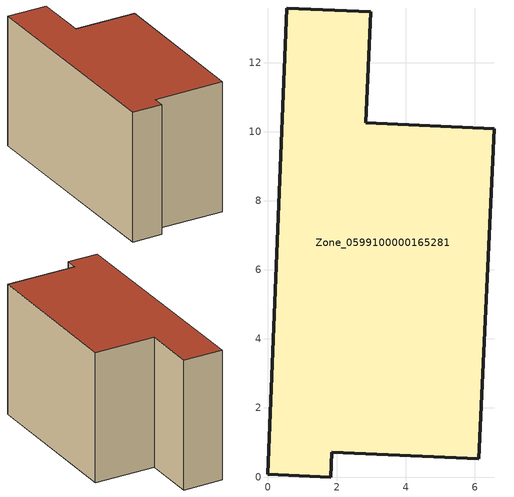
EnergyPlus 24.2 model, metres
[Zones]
Zone_0599100000165281
 floor ground (C_G): 2.84,10.27 6.56,10.1 6.11,0.53 1.86,0.72 1.82,0 0,0.08 0.55,13.59 2.98,13.48 z1.04
 wall outside (C_F): 0.55,13.59 0,0.08 1.82,0 1.86,0.72 6.11,0.53 6.56,10.1 2.84,10.27 2.98,13.48 0.55,13.59 z1.04:9.02
 roof outside (C_R): 2.84,10.27 2.98,13.48 0.55,13.59 0,0.08 1.82,0 1.86,0.72 6.11,0.53 6.56,10.1 z9.02
[BUILDING]
Pand.0599100000165281: North Axis=0; Terrain=City; Loads Convergence Tolerance Value=0.04; Temperature Convergence Tolerance Value=0.4; Solar Distribution=FullExterior; Maximum Number of Warmup Days=25; Minimum Number of Warmup Days=1
[Site:Location]
Rotterdam.The.Hague.AP_ZH_NLD Design_Conditions: Latitude=51.96; Longitude=4.45; Time Zone=1; Elevation=-4.5
[SITE:GROUNDTEMPERATURE:BUILDINGSURFACE]
18, 18, 18, 18, 18, 18, 18, 18, 18, 18, 18, 18
[MATERIAL] Thermal Absorptance=0.9; Solar Absorptance=0.7; Visible Absorptance=0.7
Name | Roughness | Thickness | Conductivity | Density | Specific Heat
G.TI.1975-1991 | MediumSmooth | 0.15 | 0.288461 | 540 | 1210
F.TI.1975-1991 | Rough | 0.3 | 0.230769 | 1920 | 840
R.TI.1975-1991 | MediumRough | 0.2 | 0.153846 | 1500 | 1000
[CONSTRUCTION]
C_G: G.TI.1975-1991
C_F: F.TI.1975-1991
C_R: R.TI.1975-1991
[ZONE]
Zone_0599100000165281: Type=1; Multiplier=1; Ceiling Height=Autocalculate; Volume=Autocalculate; Floor Area=autocalculate; Part of Total Floor Area=Yes
[ZONEINFILTRATION:DESIGNFLOWRATE]
Infil_Zone_0599100000165281: Zone or ZoneList or Space or SpaceList=Zone_0599100000165281; Schedule=AlwaysOn; Design Flow Rate Calculation Method=Flow/Area; Flow Rate per Floor Area=0.003; Constant Term Coefficient=1; Temperature Term Coefficient=0; Velocity Term Coefficient=0; Velocity Squared Term Coefficient=0
[HVACTEMPLATE:ZONE:IDEALLOADSAIRSYSTEM]
Zone_0599100000165281: Maximum Heating Supply Air Temperature=50; Minimum Cooling Supply Air Temperature=13; Maximum Heating Supply Air Humidity Ratio=0.0156; Minimum Cooling Supply Air Humidity Ratio=0.0077; Heating Limit=NoLimit; Cooling Limit=NoLimit; Dehumidification Control Type=ConstantSensibleHeatRatio; Cooling Sensible Heat Ratio=0.7; Dehumidification Setpoint=60; Humidification Control Type=None; Humidification Setpoint=30; Outdoor Air Method=None; Outdoor Air Flow Rate per Person=0.00944; Outdoor Air Flow Rate per Zone Floor Area=0; Outdoor Air Flow Rate per Zone=0; Demand Controlled Ventilation Type=None; Outdoor Air Economizer Type=NoEconomizer; Heat Recovery Type=None; Sensible Heat Recovery Effectiveness=0.7; Latent Heat Recovery Effectiveness=0.65
[ZONECONTROL:THERMOSTAT]
ThermostatControl_Zone_0599100000165281: Zone or ZoneList=Zone_0599100000165281; Control Type Schedule=DualSetpointControlType; Control 1=Thermostat_Zone_0599100000165281; Temperature Difference Between Cutout And Setpoint=0
[THERMOSTATSETPOINT:DUALSETPOINT]
Thermostat_Zone_0599100000165281: Heating Setpoint Temperature Schedule=HeatingSetpoint_Zone_0599100000165281; Cooling Setpoint Temperature Schedule=CoolingSetpoint_Zone_0599100000165281
[SCHEDULE:COMPACT]
HeatingSetpoint_Zone_0599100000165281: Through: 12/31, For: AllDays, Until: 24:00, 21
CoolingSetpoint_Zone_0599100000165281: Through: 12/31, For: AllDays, Until: 24:00, 24
DualSetpointControlType: Through: 12/31, For: AllDays, Until: 24:00, 4
AlwaysOn: Through: 12/31, For: AllDays, Until: 24:00, 1
